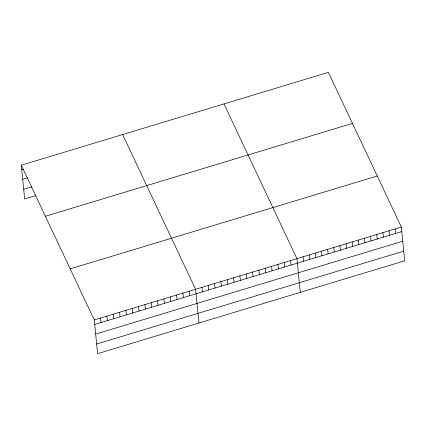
<?xml version="1.0" encoding="UTF-8"?>
<svg xmlns="http://www.w3.org/2000/svg" width="426" height="426" viewBox="0 0 426 426"><rect width="100%" height="100%" fill="white"/><g stroke="black" fill="none" stroke-linecap="round" stroke-linejoin="round"><path stroke-width="0.64" d="M21.3 165.203L328.382 72.34L401.335 227.063L404.7 260.797L97.618 353.66L94.252 319.926L21.3 165.203L24.665 198.937L36.066 195.491M21.753 169.718L23.648 169.143M22.711 179.362L27.781 177.828M23.707 189.298L31.939 186.806M45.374 216.259L352.456 123.396M70.178 268.865L377.26 176.002M94.252 319.926L401.335 227.063M94.7 324.442L401.782 231.579M95.664 334.085L402.746 241.217M96.654 344.016L403.736 251.154M223.975 103.912L296.922 258.635L300.293 292.369M122.635 134.557L195.587 289.281L198.953 323.014M395.19 228.916L395.642 233.432M389.05 230.775L389.502 235.29M382.91 232.633L383.357 237.149M376.765 234.492L377.218 239.007M370.625 236.35L371.073 240.86M364.48 238.203L364.933 242.719M358.341 240.062L358.793 244.577M352.201 241.92L352.648 246.436M346.056 243.778L346.508 248.294M339.916 245.632L340.369 250.147M333.776 247.49L334.224 252.006M327.631 249.348L328.084 253.864M321.492 251.207L321.944 255.722M315.352 253.065L315.799 257.576M309.207 254.918L309.659 259.434M303.067 256.777L303.514 261.292M290.591 260.552L291.043 265.068M284.259 262.464L284.706 266.98M277.922 264.381L278.375 268.897M271.591 266.298L272.044 270.814M265.254 268.21L265.707 272.725M258.923 270.127L259.375 274.642M252.591 272.044L253.039 276.559M246.255 273.955L246.707 278.471M239.923 275.872L240.37 280.388M233.586 277.789L234.039 282.305M227.255 279.701L227.708 284.217M220.924 281.618L221.371 286.134M214.587 283.535L215.039 288.051M208.255 285.447L208.703 289.962M201.919 287.364L202.371 291.879M189.256 291.192L189.703 295.708M182.919 293.109L183.372 297.625M176.588 295.026L177.035 299.542M170.251 296.943L170.704 301.454M163.919 298.855L164.372 303.371M157.588 300.772L158.035 305.288M151.251 302.689L151.704 307.205M144.92 304.601L145.367 309.116M138.583 306.518L139.036 311.033M132.252 308.435L132.704 312.95M125.92 310.346L126.368 314.862M119.584 312.263L120.036 316.779M113.252 314.18L113.699 318.696M106.915 316.092L107.368 320.608M100.584 318.009L101.037 322.525"/></g></svg>
